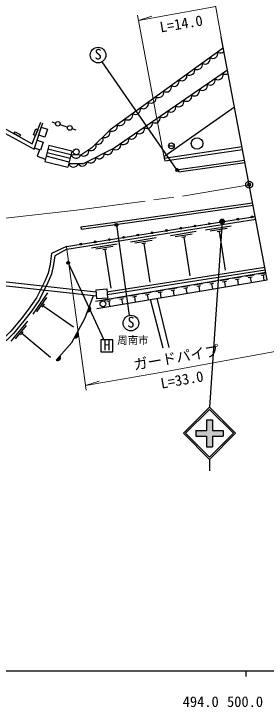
# Model space of a CAD drawing. Units: millimetres at full size, sheet at 1:1000; details may follow other scales. Extents: x 40000 to 680000, y 20000 to 380000.
# Drawn here: x 527867 to 571492, y 198715 to 318611 of the extents above; entities that cross this region are included whole.
import ezdxf
from ezdxf.enums import TextEntityAlignment as Align

# ---------------------------------------------------------------- set-up
doc = ezdxf.new("R2010")
doc.units = ezdxf.units.MM
doc.header["$LTSCALE"] = 1000
doc.header["$PDMODE"] = 32
doc.header["$PDSIZE"] = 500
doc.linetypes.add('CHAIN', pattern=[18.5, 12, -1.5, 3.5, -1.5])
for name, color, linetype, lineweight in [('M-BGD', 7, 'Continuous', 25), ('M-BGD-EXST', 7, 'Continuous', 25), ('M-BMK', 2, 'CHAIN', 13), ('M-BMK-OTRS', 5, 'Continuous', 25), ('M-BMK-SRVR', 3, 'Continuous', 25), ('M-STR-HTXT', 7, 'Continuous', 13), ('M-STR-STRC', 7, 'Continuous', 25), ('M-TTL-BAND', 7, 'Continuous', 25)]:
    doc.layers.add(name, color=color, linetype=linetype, lineweight=lineweight)
doc.layers.add('M-OTRS', color=6, linetype='Continuous')
doc.styles.add('ＭＳ ゴシック', font='')
doc.styles.get('ＭＳ ゴシック').set_extended_font_data('MS Gothic')

msp = doc.modelspace()

# ---------------------------------------------------------------- hatches: boundary and pattern name
at = {"layer": 'M-BGD'}
for points in [[(540916, 267985), (540559, 267060, 0.82183)], [(538334, 262589), (538798, 263465, -0.82183)], [(535852, 259466), (535195, 258725, 0.82183)]]:
    msp.add_hatch(color=256, dxfattribs=at).paths.add_polyline_path(points)
at = {"layer": 'M-BGD-EXST'}
for points in [[(556329, 291710, -1), (555890, 291471, -1)], [(545818, 282252, -1), (545379, 282013, -1)], [(537485, 275690, -1), (537046, 275450, -1)]]:
    msp.add_hatch(color=256, dxfattribs=at).paths.add_polyline_path(points)
at = {"layer": 'M-STR-STRC'}
for points in [[(563557, 282497, -1), (564232, 282926, -1)], [(559336, 246567), (561197, 246567), (561198, 248427), (562198, 248426), (562197, 246567), (564056, 246567), (564056, 245567), (562197, 245567), (562196, 243706), (561196, 243707), (561197, 245567), (559336, 245567)]]:
    msp.add_hatch(color=256, dxfattribs=at).paths.add_polyline_path(points)

# ---------------------------------------------------------------- linework, layer by layer
at = {"layer": 'M-BGD'}
for p, q in [((517461, 302839), (531360, 295200)), ((531360, 295200), (532861, 299758)), ((534435, 299953), (535093, 299727)), ((535850, 299468), (537156, 299020)), ((537913, 298761), (538571, 298535)), ((533920, 295867), (533226, 293060)), ((537738, 294253), (533764, 295236)), ((537894, 294884), (533920, 295867)), ((553883, 293662), (567321, 295656)), ((553956, 293168), (567413, 295164)), ((554607, 295795), (555607, 295795)), ((537426, 292991), (533452, 293974)), ((537582, 293622), (533608, 294605)), ((537894, 294884), (537200, 292078)), ((533226, 293060), (537200, 292078)), ((553883, 293662), (553956, 293168)), ((556321, 291694), (567761, 293324)), ((556378, 291298), (567835, 292931)), ((556378, 291298), (556321, 291694)), ((536971, 278405), (569600, 283579)), ((537049, 277911), (569693, 283088)), ((565471, 281912), (561027, 281207)), ((539469, 281755), (539524, 281359)), ((559392, 280948), (554948, 280243)), ((564778, 281498), (561815, 281028)), ((563689, 281022), (562997, 280912)), ((563343, 280967), (564406, 274265)), ((552468, 279850), (548024, 279145)), ((551775, 279436), (548812, 278966)), ((558698, 280534), (555735, 280064)), ((557610, 280058), (556918, 279948)), ((557264, 280003), (558325, 273313)), ((545712, 278779), (541268, 278074)), ((545019, 278365), (542056, 277895)), ((550686, 278960), (549994, 278850)), ((550340, 278905), (551399, 272229)), ((543930, 277889), (543238, 277779)), ((543584, 277834), (544641, 271171)), ((543962, 270558), (571251, 274831)), ((541976, 268937), (571423, 273920)), ((544000, 270058), (571344, 274339)), ((569412, 273443), (567965, 273198)), ((571448, 273788), (570190, 273575)), ((571288, 273472), (570632, 273361)), ((570960, 273416), (571102, 272579)), ((517654, 273237), (542106, 270515)), ((517654, 272583), (542156, 269855)), ((542193, 267656), (571664, 272642)), ((562739, 272314), (561293, 272070)), ((564964, 272691), (563517, 272446)), ((564616, 272343), (563960, 272232)), ((564288, 272287), (564429, 271450)), ((567188, 273067), (565741, 272822)), ((566840, 272719), (566184, 272608)), ((566512, 272664), (566654, 271826)), ((569064, 273095), (568408, 272984)), ((568736, 273040), (568878, 272203)), ((556067, 271185), (554620, 270941)), ((558291, 271562), (556844, 271317)), ((557943, 271214), (557287, 271103)), ((557615, 271158), (557757, 270321)), ((560515, 271938), (559069, 271693)), ((560167, 271590), (559512, 271479)), ((559839, 271535), (559981, 270697)), ((562391, 271966), (561736, 271855)), ((562064, 271911), (562205, 271074)), ((533693, 270347), (531126, 266652)), ((549394, 270056), (547948, 269812)), ((551618, 270433), (550172, 270188)), ((551271, 270085), (550615, 269974)), ((550943, 270029), (551084, 269192)), ((553843, 270809), (552396, 270564)), ((553495, 270461), (552839, 270350)), ((553167, 270406), (553309, 269569)), ((555719, 270837), (555063, 270726)), ((555391, 270782), (555533, 269945)), ((533512, 269560), (531800, 267097)), ((544946, 269304), (543499, 269059)), ((544598, 268956), (543942, 268845)), ((544270, 268900), (544412, 268063)), ((547170, 269680), (545724, 269435)), ((546822, 269332), (546167, 269221)), ((546494, 269277), (546636, 268440)), ((549046, 269708), (548391, 269597)), ((548719, 269653), (548860, 268816)), ((553684, 260792), (551513, 269233)), ((552609, 269418), (554666, 260938)), ((533102, 268445), (532703, 267870)), ((532902, 268157), (538201, 264476)), ((530226, 265480), (527360, 262011)), ((529979, 264711), (528069, 262398)), ((529478, 263633), (529032, 263093)), ((529255, 263363), (534220, 259261))]:
    msp.add_line(p, q, dxfattribs=at)
for points in [[(564101, 312716), (544549, 298568), (541345, 295465), (539444, 294157), (537738, 294253)], [(564831, 308849), (545236, 295381), (539864, 292692), (537342, 292655)], [(518043, 303341), (531034, 296152), (532533, 299890)], [(553883, 293662), (553948, 294078), (566017, 302561)], [(532319, 295115), (531889, 293979), (533326, 293464)], [(539469, 281755), (547860, 282925), (569159, 285918)], [(539524, 281359), (547915, 282529), (569233, 285525)], [(536971, 278405), (534392, 277139), (534133, 275351), (533784, 273747), (533212, 272377), (531759, 269492), (530423, 267569), (529125, 265875), (527341, 263716), (525061, 261548), (522961, 260127), (520557, 259269), (518933, 259262), (516708, 258930), (510942, 257583), (507155, 256027)], [(537049, 277911), (534943, 276757), (534724, 275244), (534359, 273566), (533757, 272126), (532276, 269184), (530908, 267215), (529595, 265501), (527781, 263306), (525439, 261079), (523234, 259588), (520662, 258669), (518979, 258662), (516821, 258340), (511126, 257009), (507383, 255472)], [(535195, 258725), (537906, 261781), (540175, 266066), (541659, 269911)]]:
    msp.add_lwpolyline(points, dxfattribs=at)
for points in [[(531268, 297705), (531667, 298700), (532002, 298565), (531603, 297570)], [(532610, 298996), (533677, 298645), (533228, 297280), (532161, 297631)], [(528064, 298208), (529002, 297689), (528827, 297373), (527889, 297893)], [(531878, 296772), (532945, 296421), (532495, 295056), (531429, 295408)], [(542077, 270906), (543925, 271046), (544046, 269447), (542197, 269307)]]:
    msp.add_lwpolyline(points, close=True, dxfattribs=at)
for centre, radius in [((535472, 299597), 400), ((537535, 298890), 400), ((555107, 295795), 500), ((559538, 296186), 1000), ((538649, 294741), 500), ((566600, 283104), 150), ((569069, 283495), 150), ((559193, 281929), 150), ((561662, 282320), 150), ((564131, 282712), 150), ((551785, 280754), 150), ((554255, 281146), 150), ((556724, 281537), 150), ((544378, 279580), 150), ((546847, 279971), 150), ((549316, 280363), 150), ((539440, 278796), 150), ((541909, 279188), 150), ((543270, 268454), 500)]:
    msp.add_circle(centre, radius, dxfattribs=at)
for centre, radius, start, end in [((562265, 311796), 889, 237.70289, 14.08003), ((563602, 312763), 889, 237.70289, 313.49181), ((560928, 310828), 889, 237.70289, 14.08003), ((559592, 309861), 889, 237.70289, 14.08003), ((556918, 307926), 889, 237.70289, 14.08003), ((558255, 308894), 889, 237.70289, 14.08003), ((563176, 308112), 889, 236.31326, 12.69039), ((564536, 309047), 889, 236.31326, 297.22457), ((555582, 306959), 889, 237.70289, 14.08003), ((561816, 307178), 889, 236.31326, 12.69039), ((554245, 305992), 889, 237.70289, 14.08003), ((560456, 306243), 889, 236.31326, 12.69039), ((552908, 305024), 889, 237.70289, 14.08003), ((557737, 304374), 889, 236.31326, 12.69039), ((559097, 305308), 889, 236.31326, 12.69039), ((551571, 304057), 889, 237.70289, 14.08003), ((556377, 303439), 889, 236.31326, 12.69039), ((548898, 302122), 889, 237.70289, 14.08003), ((550235, 303090), 889, 237.70289, 14.08003), ((555017, 302505), 889, 236.31326, 12.69039), ((547561, 301155), 889, 237.70289, 14.08003), ((553658, 301570), 889, 236.31326, 12.69039), ((546225, 300188), 889, 237.70289, 14.08003), ((550938, 299701), 889, 236.31326, 12.69039), ((552298, 300635), 889, 236.31326, 12.69039), ((544891, 299208), 889, 238.53346, 14.9106), ((549578, 298766), 889, 236.31326, 12.69039), ((543606, 298114), 889, 245.89304, 22.27018), ((548218, 297832), 889, 236.31326, 12.69039), ((541215, 295874), 889, 242.08309, 18.46022), ((542421, 296966), 889, 245.89304, 22.27018), ((545495, 295983), 889, 234.97943, 11.35657), ((546859, 296897), 889, 236.31326, 12.69039), ((539936, 294897), 889, 236.32289, 12.70003), ((544101, 295182), 889, 228.39941, 4.77655), ((538612, 294578), 932, 200.39303, 333.16796), ((541150, 293705), 889, 228.39941, 4.77655), ((542625, 294444), 889, 228.39941, 4.77655), ((538162, 292997), 889, 202.66185, 339.03898), ((539682, 293177), 889, 214.7845, 351.16163), ((540646, 267558), 505, 260.067, 57.72519), ((538479, 263073), 505, 253.26144, 50.91963), ((535450, 259160), 505, 239.59615, 37.25434)]:
    msp.add_arc(centre, radius, start, end, dxfattribs=at)
at = {"layer": 'M-BGD-EXST'}
for p, q in [((556110, 291590), (543156, 310342)), ((545598, 282133), (547796, 266443)), ((537265, 275570), (543444, 262261)), ((544987, 262261), (542887, 262261)), ((542887, 262261), (542887, 260161)), ((544987, 260161), (544987, 262261)), ((542887, 260161), (544987, 260161))]:
    msp.add_line(p, q, dxfattribs=at)
for centre, radius in [((542435, 311483), 1350), ((556110, 291590), 250), ((545598, 282133), 250), ((537265, 275570), 250), ((548113, 265131), 1350)]:
    msp.add_circle(centre, radius, dxfattribs=at)
at = {"layer": 'M-BMK'}
msp.add_lwpolyline([(354741, 275255), (363107, 274901), (371702, 274750), (381102, 274933), (386417, 275145), (404519, 276135), (425246, 277409), (446555, 278580), (471482, 280089), (488207, 280935), (520967, 282918), (526916, 283319), (538695, 284687), (557347, 287118), (568563, 289071)], dxfattribs=at)
at = {"layer": 'M-BMK-OTRS'}
msp.add_line((571668, 272622), (563733, 314666), dxfattribs=at)
at = {"layer": 'M-BMK-SRVR'}
msp.add_circle((568563, 289071), 600, dxfattribs=at)
at = {"layer": 'M-OTRS'}
msp.add_point((568563, 289071), dxfattribs=at)
at = {"layer": 'M-STR-HTXT'}
for p, q in [((563733, 314666), (562126, 323529)), ((549419, 317449), (562789, 319873)), ((553807, 294010), (549249, 318357)), ((549419, 317449), (551750, 318219)), ((536988, 278314), (540374, 253538)), ((540262, 254357), (542600, 255106))]:
    msp.add_line(p, q, dxfattribs=at)
msp.add_lwpolyline([(573989, 260376), (554230, 256760), (540262, 254357)], dxfattribs=at)
at = {"layer": 'M-STR-STRC'}
for p, q in [((563894, 282712), (561696, 250567)), ((557196, 246067), (561696, 250567)), ((557549, 246067), (561696, 250213)), ((566196, 246067), (561696, 250567)), ((565843, 246067), (561696, 250213)), ((561198, 248427), (561197, 246567)), ((561198, 248427), (562198, 248426)), ((562198, 248426), (562197, 246567)), ((557196, 246067), (561696, 241566)), ((557549, 246067), (561696, 241920)), ((559336, 246567), (559336, 245567)), ((559336, 246567), (561197, 246567)), ((561696, 241920), (565843, 246067)), ((561696, 241567), (566196, 246067)), ((562197, 246567), (564056, 246567)), ((564056, 246567), (564056, 245567)), ((559336, 245567), (561197, 245567)), ((561197, 245567), (561196, 243707)), ((562197, 245567), (562196, 243706)), ((562197, 245567), (564056, 245567)), ((561196, 243707), (562196, 243706)), ((561696, 241567), (561696, 239567))]:
    msp.add_line(p, q, dxfattribs=at)
msp.add_circle((563894, 282712), 400, dxfattribs=at)
at = {"layer": 'M-TTL-BAND'}
for p, q in [((40000, 205000), (579000, 205000)), ((568000, 205000), (568000, 204000))]:
    msp.add_line(p, q, dxfattribs=at)

# ---------------------------------------------------------------- texts
at = {"layer": 'M-BGD-EXST', "style": 'ＭＳ ゴシック'}
for p in [(541780, 310190), (547458, 263838)]:
    msp.add_text('S', height=1833, rotation=358.508, dxfattribs=at).set_placement(p, align=Align.BOTTOM_LEFT)
for s, height, p in [('周南市', 1320, (545755, 261116)), ('H', 1833, (543340, 259853))]:
    msp.add_text(s, height=height, dxfattribs=at).set_placement(p, align=Align.BOTTOM_LEFT)
at = {"layer": 'M-STR-HTXT', "style": 'ＭＳ ゴシック'}
for s, rotation, p in [('L=14.0', 9.375, (553354, 314846)), ('ガードパイプ', 9.834, (548804, 256461)), ('L=33.0', 9.98, (553507, 253245))]:
    msp.add_text(s, height=1833, rotation=rotation, dxfattribs=at).set_placement(p, align=Align.BOTTOM_LEFT)
at = {"layer": 'M-TTL-BAND', "style": 'ＭＳ ゴシック'}
for s, p in [('494.0', (560177, 198195)), ('500.0', (567844, 198195))]:
    msp.add_text(s, height=1833, dxfattribs=at).set_placement(p, align=Align.BOTTOM_CENTER)

doc.saveas('drawing.dxf')
